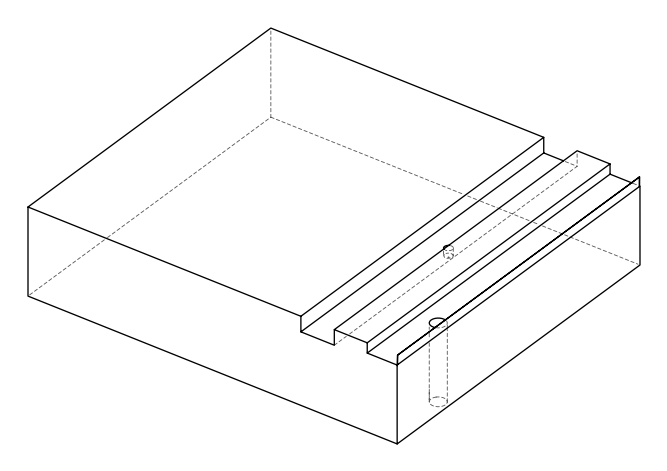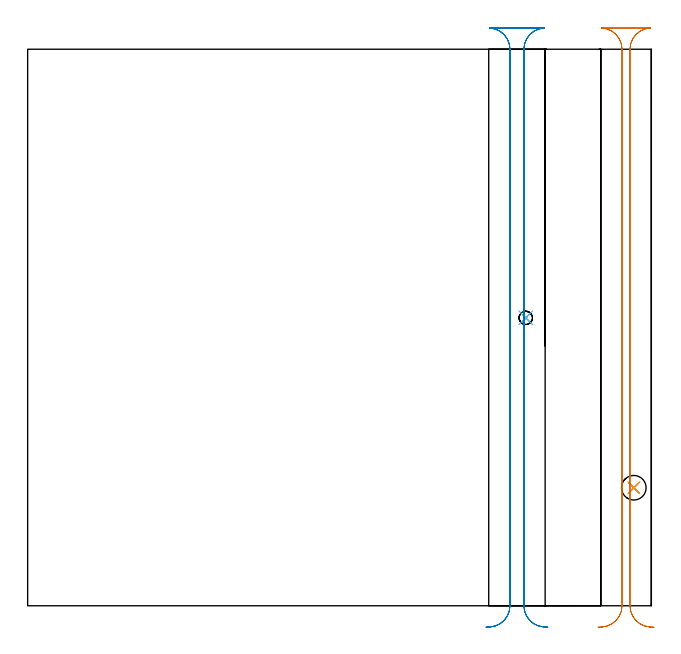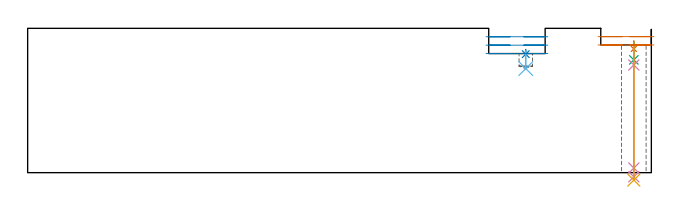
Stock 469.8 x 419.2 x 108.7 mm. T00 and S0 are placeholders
(PLAN: 8 operations, 5 tool changes, 11 min)
(1 SPOT_DRILL | STEP1HOLE | NXT0321_9005460120000 | 0.05 min | 1590 mm3)
(2 SPOT_DRILL_1 | STEP1POCKET | NXT0321_9005460120000 | 0.03 min | 2033 mm3)
(3 DRILL_BLIND_HOLE_INTO_CENTER | STEP1HOLE | NXT0301_046 | 0.06 min | 358 mm3)
(4 GUN_DRILL_THROUGH_HOLE | STEP1HOLE | UGT0307_003 | 0.49 min | 3263 mm3)
(5 SPADE_DRILL_TO_ENLARGE_THROUGH_HOLE | STEP1HOLE | UGT0306_009 | 0.42 min | 23948 mm3)
(6 DRILL_BLIND_HOLE_INTO_CENTER_1 | STEP1POCKET | NXT0301_072 | 0.06 min | 861 mm3)
(7 MILL_RECTANGULAR_SLOT | SLOT_RECTANGULAR | UGT0201_004 | Follow Part, ap 8, ae 75% | 3.95 min | 195958 mm3)
(8 MILL_RECTANGULAR_SLOT_1 | SLOT_RECTANGULAR_1 | UGT0201_004 | Follow Part, ap 8, ae 75% | 5.95 min | 336281 mm3)
(TOOL NXT0321_9005460120000 | NC Spot Drill, 142deg, 12mm, Carbide, Uncoated | D12 PA142 FL30 Z2)
(TOOL NXT0301_046 | Carbide Drill 7.5mm [860.1-0750-038A1-MM 2214] | D7.5 PA140 FL53 Z2)
(TOOL UGT0307_003 | Gun Drill 7 mm | D7 PA130 FL24 Z1)
(TOOL UGT0306_009 | Spade Drill 18.5mm | D18.5 PA132 FL10 Z2)
(TOOL NXT0301_072 | Carbide Drill 10.1mm [860.1-1010-051A1-MM 2214] | D10.1 PA140 FL71 Z2)
(TOOL UGT0201_004 | End Mill 32 mm | D32 FL53 Z6)
(OP 1 SPOT_DRILL)
G17 G21 G94 G90
T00 M6
G54
G17 G0 G90 X456.6 Y88.9 S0 M3
G43 Z118.7 H0
G94 G81 G98 Z93.2 F250. R99.2
G80
M5
M2
(OP 2 SPOT_DRILL_1)
G17 G21 G94 G90
T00 M6
G54
G17 G0 G90 X375.2 Y216.9 S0 M3
G43 Z118.7 H0
G94 G81 G98 Z89.265 F250. R92.7
G80
M5
M2
(OP 3 DRILL_BLIND_HOLE_INTO_CENTER)
G17 G21 G94 G90
T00 M6
G54
G17 G0 G90 X456.6 Y88.9 S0 M3
G43 Z118.7 H1
G94 G81 G98 Z84.95 F250. R98.2
G80
M5
M2
(OP 4 GUN_DRILL_THROUGH_HOLE)
G17 G21 G94 G90
T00 M6
G54
G17 G0 G90 X456.6 Y88.9 M8
G43 Z118.7 H0
Z95.936
S716 M3
G94 G1 Z81.092 F125. M26
G4 X.084
Z3.5 F250.
G4 X.084
Z-3.132 F125.
G4 X.084
M5
M9
G0 Z95.936
Z118.7
M2
(OP 5 SPADE_DRILL_TO_ENLARGE_THROUGH_HOLE)
G17 G21 G94 G90
T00 M6
G54
G17 G0 G90 X456.6 Y88.9 S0 M3
G43 Z118.7 H0
G94 G73 G98 Z-5.618 F250. Q16.97 R98.2
G80
M5
M2
(OP 6 DRILL_BLIND_HOLE_INTO_CENTER_1)
G17 G21 G94 G90
T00 M6
G54
G17 G0 G90 X375.2 Y216.9 S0 M3
G43 Z118.7 H1
G94 G81 G98 Z78.4 F250. R91.7
G80
M5
M2
(OP 7 MILL_RECTANGULAR_SLOT)
G17 G21 G94 G90
T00 M6
G54
G17 G0 G90 X471.715 Y-16.154 S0 M3
G43 Z118.7 H0
Z102.45
G94 G1 X468.721 Y-15.97 F250.
G2 X453.7 Y0. R16. F500.
G1 Y419.2
G2 X469.126 Y435.19 R16.
G1 X432.266
G2 X447.7 Y419.2 R16.
G1 Y0.
G2 X432.679 Y-15.97 R16.
G1 X429.685 Y-16.154 F250.
G0 X471.715 Z96.2
G1 X468.721 Y-15.97
G2 X453.7 Y0. R16. F500.
G1 Y419.2
G2 X469.126 Y435.19 R16.
G1 X432.266
G2 X447.7 Y419.2 R16.
G1 Y0.
G2 X432.679 Y-15.97 R16.
G1 X429.685 Y-16.154 F250.
G0 Z118.7
M5
M2
(OP 8 MILL_RECTANGULAR_SLOT_1)
G17 G21 G94 G90
T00 M6
G54
G17 G0 G90 X391.815 Y-16.154 S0 M3
G43 Z118.7 H0
Z102.367
G94 G1 X388.821 Y-15.97 F250.
G2 X373.8 Y0. R16. F500.
G1 Y419.2
G2 X389.234 Y435.19 R16.
G1 X347.866
G2 X363.3 Y419.2 R16.
G1 Y0.
G2 X348.279 Y-15.97 R16.
G1 X345.285 Y-16.154 F250.
G0 X391.815 Z96.033
G1 X388.821 Y-15.97
G2 X373.8 Y0. R16. F500.
G1 Y419.2
G2 X389.234 Y435.19 R16.
G1 Y435.2
X347.866
Y435.19
G2 X363.3 Y419.2 R16.
G1 Y0.
G2 X348.279 Y-15.97 R16.
G1 X345.285 Y-16.154 F250.
G0 X391.815 Z89.7
G1 X388.821 Y-15.97
G2 X373.8 Y0. R16. F500.
G1 Y419.2
G2 X389.234 Y435.19 R16.
G1 X347.866
G2 X363.3 Y419.2 R16.
G1 Y0.
G2 X348.279 Y-15.97 R16.
G1 X345.285 Y-16.154 F250.
G0 Z118.7
M5
M2
